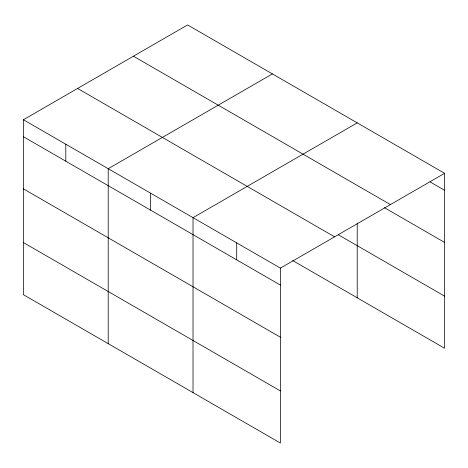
<?xml version="1.0" encoding="UTF-8"?>
<svg xmlns="http://www.w3.org/2000/svg" width="468" height="468" viewBox="0 0 468 468"><rect width="100%" height="100%" fill="white"/><g stroke="black" fill="none" stroke-linecap="round" stroke-linejoin="round"><path stroke-width="0.7" d="M23.4 119.738L280.402 268.111L280.402 443.061L23.4 294.688L23.4 119.738L187.598 24.939L444.6 173.312L444.6 348.262L292.664 260.541M272.411 73.903L108.207 168.702L108.207 343.652M357.219 122.868L193.021 217.667L193.021 392.617M280.402 268.111L444.6 173.312M430.039 181.888L444.6 190.295M133.415 56.218L390.411 204.598M384.444 207.693L444.6 242.424M338.235 234.725L444.6 296.133M77.589 88.452L334.585 236.831M23.4 136.714L280.402 285.094M23.4 188.844L280.402 337.223M23.4 242.559L280.402 390.932M357.219 223.183L357.219 297.818M236.709 242.892L236.709 259.869M150.614 193.185L150.614 210.161M65.807 144.22L65.807 161.197"/></g></svg>
